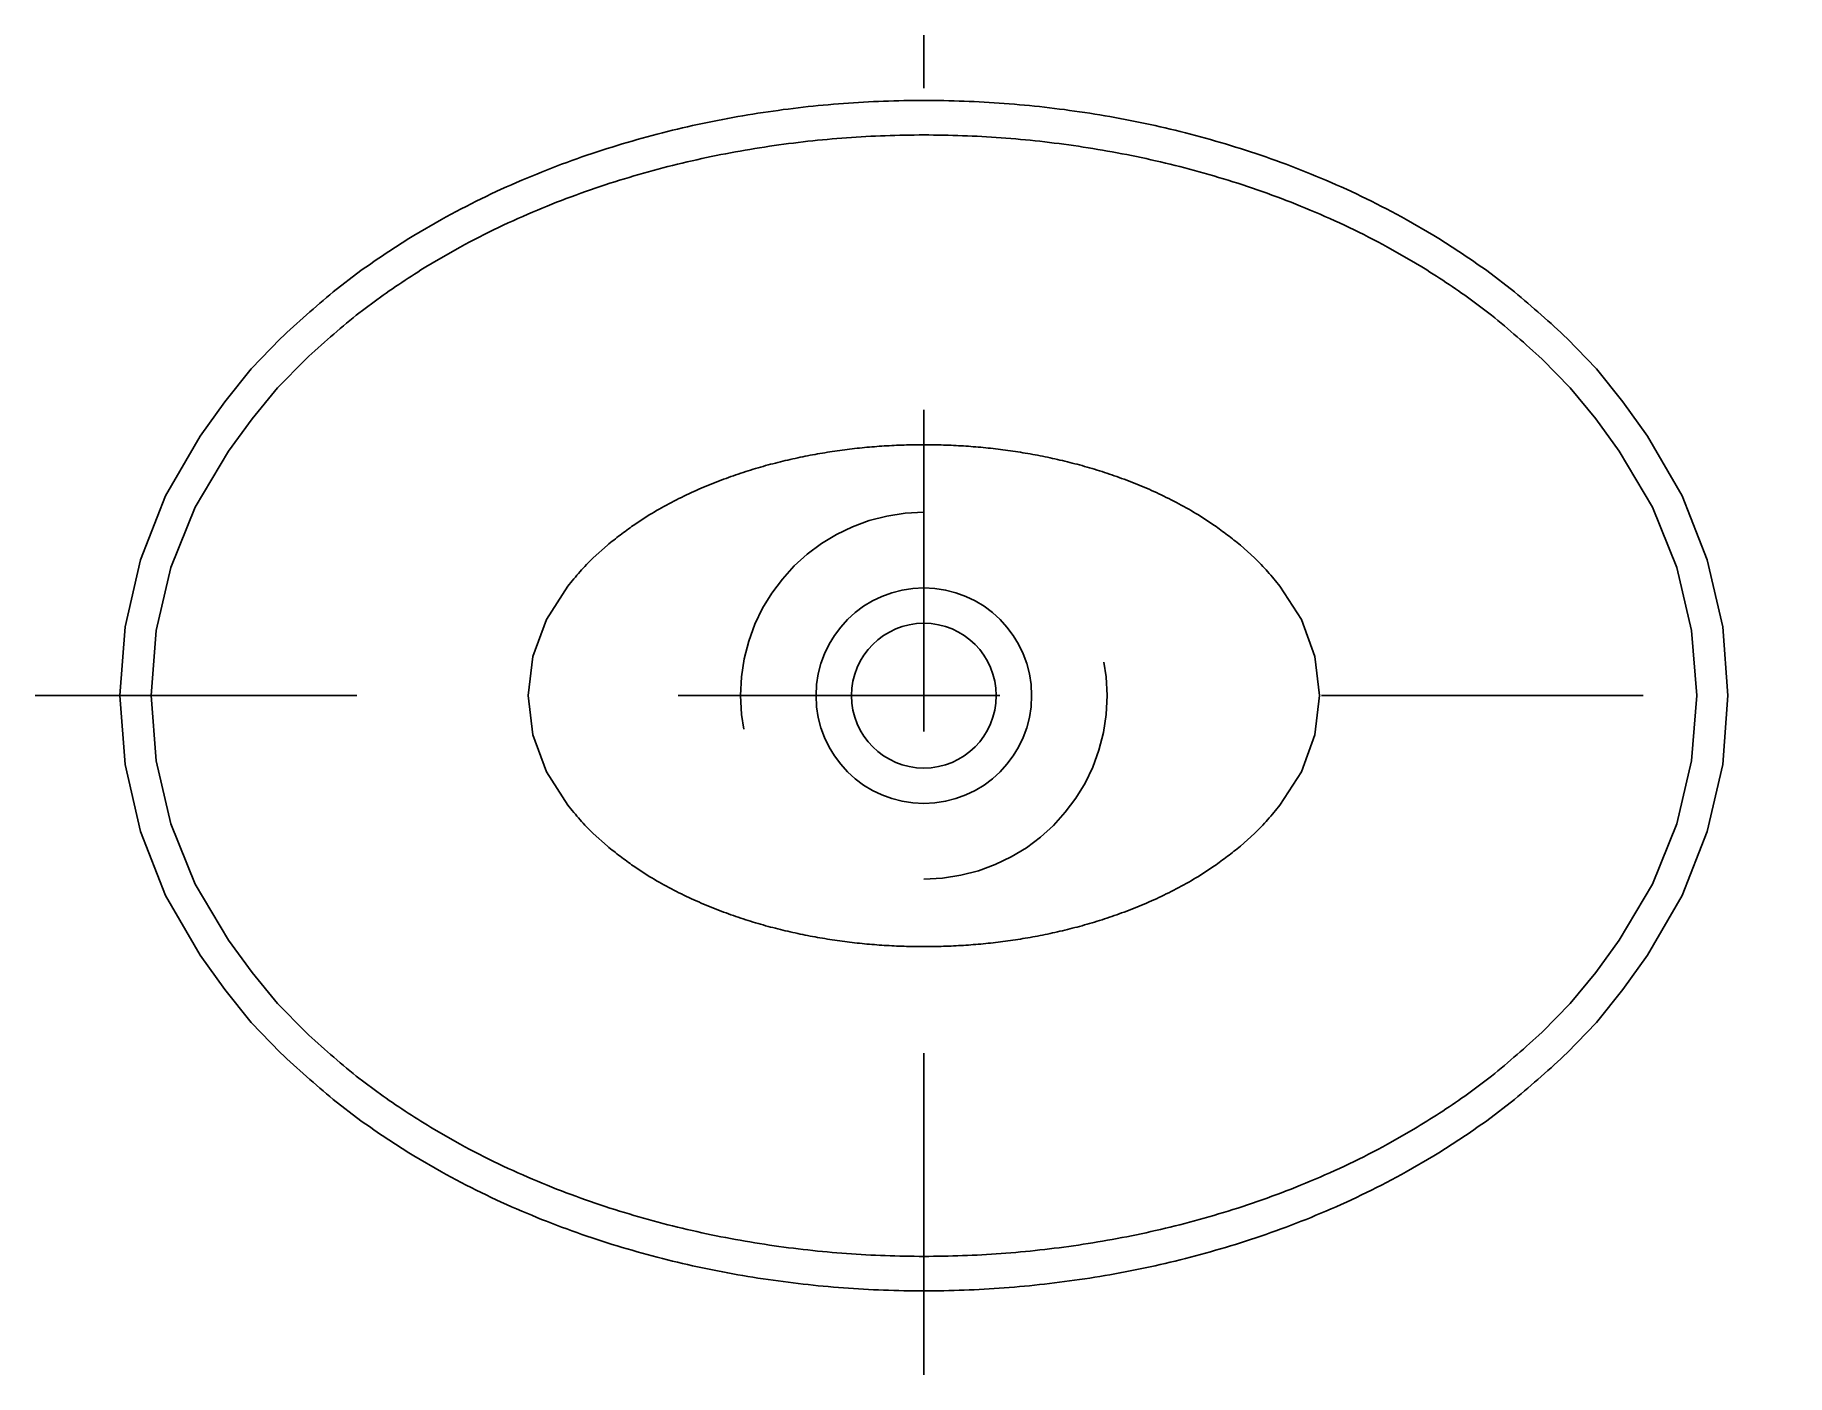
# Model space of a CAD drawing. Extents: x -630.955 to -630.41, y 521.017 to 521.433.
import ezdxf

# ---------------------------------------------------------------- set-up
doc = ezdxf.new("R2010")
doc.units = 0
doc.header["$LTSCALE"] = 0.2
doc.header["$MEASUREMENT"] = 0
for name, pattern in [('AXES', [0.54, 0.3, -0.08, 0.08, -0.08]), ('CACHE', [0.24, 0.12, -0.12]), ('CONTINU', [0])]:
    doc.linetypes.add(name, pattern=pattern)
doc.layers.get('0').update_dxf_attribs({"linetype": 'CONTINUOUS'})
doc.layers.add('DECA_EIXOS', color=5, linetype='AXES')

msp = doc.modelspace()

# ---------------------------------------------------------------- linework, layer by layer
at = {"linetype": 'CONTINU'}
for points in [[(-630.67877, 521.4129, 0.018477), (-630.70377, 521.41197)], [(-630.65377, 521.41197, 0.018477), (-630.67877, 521.4129)], [(-630.72877, 521.40916, 0.019704), (-630.75377, 521.40438)], [(-630.70377, 521.41197, 0.018885), (-630.72877, 521.40916)], [(-630.62877, 521.40916, 0.018885), (-630.65377, 521.41197)], [(-630.60377, 521.40438, 0.019704), (-630.62877, 521.40916)], [(-630.75377, 521.40438, 0.021), (-630.77877, 521.39745)], [(-630.67877, 521.40217, 0.018091), (-630.70279, 521.4013)], [(-630.67877, 521.40217, -0.01809), (-630.65474, 521.4013)], [(-630.57877, 521.39745, 0.021002), (-630.60377, 521.40438)], [(-630.77877, 521.39745, 0.022959), (-630.80377, 521.38811)], [(-630.72681, 521.39865, 0.019347), (-630.75083, 521.39415)], [(-630.70279, 521.4013, 0.018509), (-630.72681, 521.39865)], [(-630.65474, 521.4013, -0.018508), (-630.63072, 521.39865)], [(-630.63072, 521.39865, -0.019333), (-630.6067, 521.39415)], [(-630.55377, 521.38811, 0.022961), (-630.57877, 521.39745)], [(-630.75083, 521.39415, 0.02065), (-630.77485, 521.38763)], [(-630.6067, 521.39415, -0.020648), (-630.58268, 521.38763)], [(-630.80377, 521.38811, 0.025869), (-630.82877, 521.3759)], [(-630.77485, 521.38763, 0.022598), (-630.79887, 521.37884)], [(-630.58268, 521.38763, -0.022606), (-630.55866, 521.37884)], [(-630.52877, 521.3759, 0.025864), (-630.55377, 521.38811)], [(-630.82877, 521.3759), (-630.83731, 521.37094, 0.017228), (-630.85377, 521.36001)], [(-630.79887, 521.37884, 0.025542), (-630.8229, 521.36734)], [(-630.55866, 521.37884, -0.025543), (-630.53464, 521.36734)], [(-630.50377, 521.36001, 0.017225), (-630.52022, 521.37094), (-630.52877, 521.3759)], [(-630.8229, 521.36734), (-630.8311, 521.36268, 0.017003), (-630.84692, 521.35238)], [(-630.53464, 521.36734), (-630.52643, 521.36268, -0.017006), (-630.51061, 521.35238)], [(-630.85377, 521.36001), (-630.86243, 521.35338, 0.015538), (-630.87877, 521.3389)], [(-630.47877, 521.3389, 0.015532), (-630.4951, 521.35338), (-630.50377, 521.36001)], [(-630.84692, 521.35238), (-630.85524, 521.34614, 0.01534), (-630.87095, 521.3325)], [(-630.51061, 521.35238), (-630.50229, 521.34614, -0.01534), (-630.48658, 521.3325)], [(-630.67877, 521.2614, 1), (-630.67877, 521.1944)], [(-630.67877, 521.1944, 1), (-630.67877, 521.2614)], [(-630.67877, 521.2504, 1), (-630.67877, 521.2054)], [(-630.67877, 521.2054, 1), (-630.67877, 521.2504)], [(-630.87095, 521.1233, 0.015344), (-630.85524, 521.10966), (-630.84692, 521.10342)], [(-630.48658, 521.1233, -0.015344), (-630.50229, 521.10966), (-630.51061, 521.10342)], [(-630.87877, 521.1169, 0.015533), (-630.86243, 521.10242), (-630.85377, 521.09578)], [(-630.50377, 521.09578), (-630.4951, 521.10242, 0.015538), (-630.47877, 521.1169)], [(-630.84692, 521.10342, 0.017003), (-630.8311, 521.09313), (-630.8229, 521.08846)], [(-630.51061, 521.10342, -0.017001), (-630.52643, 521.09313), (-630.53464, 521.08846)], [(-630.85377, 521.09578, 0.01722), (-630.83731, 521.08485), (-630.82877, 521.0799)], [(-630.52877, 521.0799), (-630.52022, 521.08485, 0.017215), (-630.50377, 521.09578)], [(-630.8229, 521.08846, 0.025541), (-630.79887, 521.07696)], [(-630.53464, 521.08846, -0.025539), (-630.55866, 521.07696)], [(-630.82877, 521.0799, 0.025869), (-630.80377, 521.06768)], [(-630.79887, 521.07696, 0.022606), (-630.77485, 521.06817)], [(-630.55866, 521.07696, -0.022607), (-630.58268, 521.06817)], [(-630.55377, 521.06768, 0.025864), (-630.52877, 521.0799)], [(-630.80377, 521.06768, 0.022958), (-630.77877, 521.05834)], [(-630.77485, 521.06817, 0.02064), (-630.75083, 521.06165)], [(-630.58268, 521.06817, -0.020638), (-630.6067, 521.06165)], [(-630.57877, 521.05834, 0.022952), (-630.55377, 521.06768)], [(-630.77877, 521.05834, 0.021), (-630.75377, 521.05142)], [(-630.75083, 521.06165, 0.019337), (-630.72681, 521.05715)], [(-630.6067, 521.06165, -0.01933), (-630.63072, 521.05715)], [(-630.60377, 521.05142, 0.021001), (-630.57877, 521.05834)], [(-630.72681, 521.05715, 0.018518), (-630.70279, 521.0545)], [(-630.70279, 521.0545, 0.018201), (-630.67877, 521.05363)], [(-630.65474, 521.0545, -0.018201), (-630.67877, 521.05363)], [(-630.63072, 521.05715, -0.018516), (-630.65474, 521.0545)], [(-630.75377, 521.05142, 0.019706), (-630.72877, 521.04664)], [(-630.62877, 521.04664, 0.019706), (-630.60377, 521.05142)], [(-630.72877, 521.04664, 0.018891), (-630.70377, 521.04383)], [(-630.70377, 521.04383, 0.018612), (-630.67877, 521.0429)], [(-630.67877, 521.0429, 0.018479), (-630.65377, 521.04383)], [(-630.65377, 521.04383, 0.018892), (-630.62877, 521.04664)]]:
    msp.add_lwpolyline(points, format="xyb", dxfattribs=at)
for points in [[(-630.87877, 521.3389), (-630.88789, 521.32945), (-630.89614, 521.31923), (-630.90377, 521.30854)], [(-630.45377, 521.30854), (-630.4614, 521.31923), (-630.46964, 521.32945), (-630.47877, 521.3389)], [(-630.87095, 521.3325), (-630.87971, 521.32362), (-630.88764, 521.31399), (-630.89499, 521.3039)], [(-630.48658, 521.3325), (-630.47782, 521.32362), (-630.46989, 521.31399), (-630.46254, 521.3039)], [(-630.90377, 521.30854), (-630.91452, 521.28997), (-630.92236, 521.2701), (-630.92714, 521.2493), (-630.92877, 521.2279)], [(-630.89499, 521.3039), (-630.90532, 521.28645), (-630.91286, 521.26775), (-630.91747, 521.24812), (-630.91904, 521.2279)], [(-630.46254, 521.3039), (-630.45221, 521.28645), (-630.44468, 521.26775), (-630.44006, 521.24812), (-630.43849, 521.2279)], [(-630.42877, 521.2279), (-630.43039, 521.2493), (-630.43518, 521.2701), (-630.44301, 521.28997), (-630.45377, 521.30854)], [(-630.92877, 521.2279), (-630.92714, 521.2065), (-630.92236, 521.18569), (-630.91452, 521.16583), (-630.90377, 521.14726)], [(-630.91904, 521.2279), (-630.91747, 521.20768), (-630.91286, 521.18805), (-630.90532, 521.16935), (-630.89499, 521.1519)], [(-630.43849, 521.2279), (-630.44006, 521.20768), (-630.44468, 521.18805), (-630.45221, 521.16935), (-630.46254, 521.1519)], [(-630.45377, 521.14726), (-630.44301, 521.16583), (-630.43518, 521.18569), (-630.43039, 521.2065), (-630.42877, 521.2279)], [(-630.89499, 521.1519), (-630.88764, 521.14182), (-630.87971, 521.13218), (-630.87095, 521.1233)], [(-630.46254, 521.1519), (-630.46989, 521.14182), (-630.47782, 521.13218), (-630.48658, 521.1233)], [(-630.90377, 521.14726), (-630.89614, 521.13656), (-630.88789, 521.12634), (-630.87877, 521.1169)], [(-630.47877, 521.1169), (-630.46964, 521.12634), (-630.4614, 521.13656), (-630.45377, 521.14726)]]:
    msp.add_lwpolyline(points, dxfattribs=at)
at = {"linetype": 'CACHE'}
for points in [[(-630.71567, 521.30231, -0.01704), (-630.70337, 521.30432)], [(-630.70337, 521.30432, -0.01625), (-630.69107, 521.30551)], [(-630.69107, 521.30551, -0.015825), (-630.67877, 521.3059)], [(-630.66647, 521.30551, 0.015825), (-630.67877, 521.3059)], [(-630.65417, 521.30432, 0.016251), (-630.66647, 521.30551)], [(-630.64187, 521.30231, 0.017038), (-630.65417, 521.30432)], [(-630.74027, 521.29545, -0.02033), (-630.72797, 521.29939)], [(-630.72797, 521.29939, -0.018333), (-630.71567, 521.30231)], [(-630.62957, 521.29939, 0.018332), (-630.64187, 521.30231)], [(-630.61727, 521.29545, 0.020323), (-630.62957, 521.29939)], [(-630.75257, 521.2903, -0.023346), (-630.74027, 521.29545)], [(-630.60497, 521.2903, 0.023346), (-630.61727, 521.29545)], [(-630.76487, 521.2836, -0.028039), (-630.75257, 521.2903)], [(-630.59267, 521.2836, 0.028037), (-630.60497, 521.2903)], [(-630.77717, 521.2747, -0.013948), (-630.7691, 521.28082), (-630.76487, 521.2836)], [(-630.67877, 521.2849, 1), (-630.67877, 521.1709)], [(-630.67877, 521.1709, 1), (-630.67877, 521.2849)], [(-630.58037, 521.2747, 0.013943), (-630.58844, 521.28082), (-630.59267, 521.2836)], [(-630.78947, 521.2619, -0.028246), (-630.78159, 521.27077), (-630.77717, 521.2747)], [(-630.56807, 521.2619, 0.028236), (-630.57594, 521.27077), (-630.58037, 521.2747)], [(-630.77717, 521.1811), (-630.78159, 521.18502, -0.028252), (-630.78947, 521.1939)], [(-630.58037, 521.1811), (-630.57594, 521.18502, 0.028242), (-630.56807, 521.1939)], [(-630.76487, 521.17219), (-630.7691, 521.17497, -0.013954), (-630.77717, 521.1811)], [(-630.59267, 521.17219), (-630.58844, 521.17497, 0.013949), (-630.58037, 521.1811)], [(-630.75257, 521.1655, -0.028046), (-630.76487, 521.17219)], [(-630.60497, 521.1655, 0.028045), (-630.59267, 521.17219)], [(-630.74027, 521.16035, -0.02336), (-630.75257, 521.1655)], [(-630.61727, 521.16035, 0.02336), (-630.60497, 521.1655)], [(-630.72797, 521.15641, -0.020336), (-630.74027, 521.16035)], [(-630.71567, 521.15349, -0.018347), (-630.72797, 521.15641)], [(-630.64187, 521.15349, 0.018345), (-630.62957, 521.15641)], [(-630.62957, 521.15641, 0.020329), (-630.61727, 521.16035)], [(-630.70337, 521.15147, -0.017042), (-630.71567, 521.15349)], [(-630.69107, 521.15029, -0.016234), (-630.70337, 521.15147)], [(-630.66647, 521.15029, 0.016235), (-630.65417, 521.15147)], [(-630.65417, 521.15147, 0.017041), (-630.64187, 521.15349)], [(-630.67877, 521.1499, -0.015827), (-630.69107, 521.15029)], [(-630.67877, 521.1499, 0.015828), (-630.66647, 521.15029)]]:
    msp.add_lwpolyline(points, format="xyb", dxfattribs=at)
for points in [[(-630.80177, 521.2279), (-630.80031, 521.24008), (-630.79613, 521.25155), (-630.78947, 521.2619)], [(-630.55577, 521.2279), (-630.55722, 521.24008), (-630.5614, 521.25155), (-630.56807, 521.2619)], [(-630.78947, 521.1939), (-630.79613, 521.20425), (-630.80031, 521.21572), (-630.80177, 521.2279)], [(-630.56807, 521.1939), (-630.5614, 521.20425), (-630.55722, 521.21572), (-630.55577, 521.2279)]]:
    msp.add_lwpolyline(points, dxfattribs=at)
at = {"layer": 'DECA_EIXOS'}
for points in [[(-630.67877, 521.01676), (-630.67877, 521.43323)], [(-630.95511, 521.2279), (-630.41042, 521.2279)]]:
    msp.add_lwpolyline(points, dxfattribs=at)

doc.saveas('drawing.dxf')
